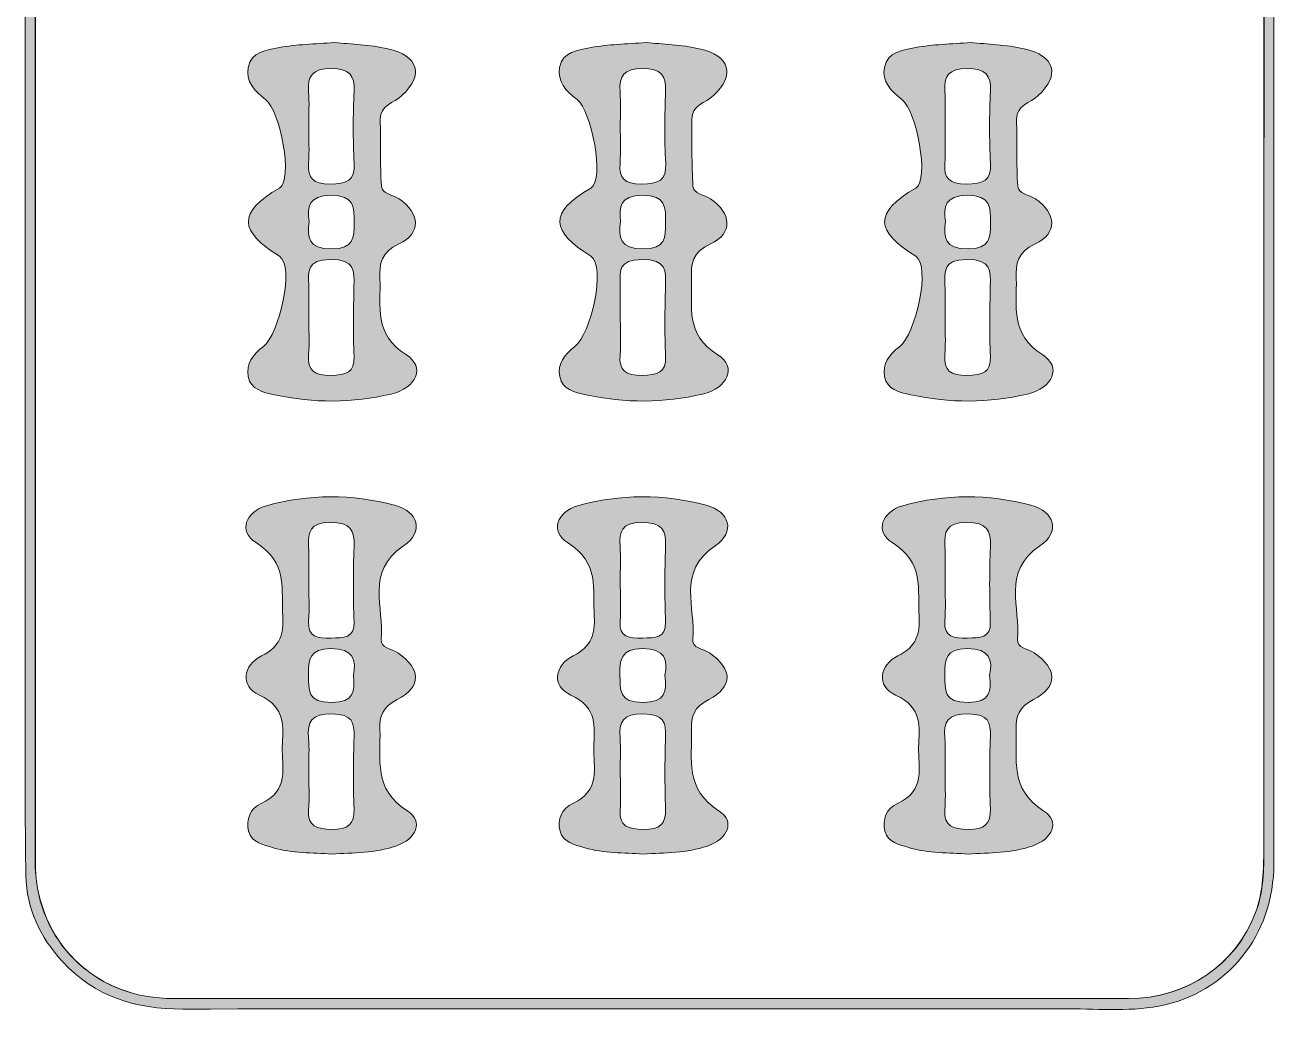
# Model space of a CAD drawing. Extents: x 614 to 925, y -1500 to -1065.
# Drawn here: x 613.9 to 924.7, y -1499.5 to -1253.7 of the extents above; entities that cross this region are included whole.
import ezdxf

# ---------------------------------------------------------------- set-up
doc = ezdxf.new("R2010")
doc.units = 0
doc.header["$MEASUREMENT"] = 0
doc.layers.add('Layer 1', color=7, linetype='Continuous', lineweight=0)

msp = doc.modelspace()

# ---------------------------------------------------------------- hatches: boundary and pattern name
at = {"layer": 'Layer 1', "true_color": 0x000000, "transparency": 33554687}
h = msp.add_hatch(color=18, dxfattribs=at)
h.dxf.hatch_style = 2
edge = h.paths.add_edge_path()
edge.add_spline(control_points=[(922.26, -1281.87), (922.26, -1281.87), (922.21, -1281.87), (922.21, -1281.87), (922.21, -1341.26), (922.21, -1400.66), (922.22, -1460.06), (922.22, -1465.08), (921.93, -1470.02), (920.16, -1474.79), (915.36, -1487.75), (902.93, -1496.19), (888.5, -1496.19), (811.23, -1496.19), (733.97, -1496.17), (656.71, -1496.16), (654.15, -1496.16), (651.6, -1496.22), (649.05, -1496.13), (630.87, -1495.48), (617.19, -1481.85), (616.46, -1463.69), (616.43, -1462.76), (616.44, -1461.84), (616.44, -1460.91), (616.44, -1341.53), (616.46, -1222.15), (616.41, -1102.77), (616.41, -1093.04), (619.02, -1084.5), (626.03, -1077.51), (632.99, -1070.58), (641.39, -1067.5), (651.17, -1067.51), (708.13, -1067.56), (765.09, -1067.53), (822.05, -1067.53), (844.33, -1067.53), (866.61, -1067.44), (888.88, -1067.57), (905.42, -1067.66), (918.52, -1078.48), (921.63, -1094.31), (922.46, -1098.55), (922.25, -1102.86), (922.26, -1107.15), (922.26, -1165.39), (922.26, -1223.63), (922.26, -1281.87)], knot_values=[0, 0, 0, 0, 1, 1, 1, 2, 2, 2, 3, 3, 3, 4, 4, 4, 5, 5, 5, 6, 6, 6, 7, 7, 7, 8, 8, 8, 9, 9, 9, 10, 10, 10, 11, 11, 11, 12, 12, 12, 13, 13, 13, 14, 14, 14, 15, 15, 15, 16, 16, 16, 16], degree=3, periodic=0)
edge = h.paths.add_edge_path()
edge.add_spline(control_points=[(924.69, -1333.71), (924.69, -1255.87), (924.71, -1178.02), (924.7, -1100.17), (924.7, -1089.86), (920.75, -1081.25), (913.21, -1074.25), (906.02, -1067.58), (897.38, -1064.91), (887.73, -1064.93), (867.66, -1064.97), (847.59, -1064.97), (827.52, -1064.97), (768.47, -1064.96), (709.41, -1064.95), (650.36, -1064.94), (639.02, -1064.94), (629.64, -1069.28), (622.21, -1077.83), (615.94, -1085.05), (613.86, -1093.56), (613.87, -1102.96), (613.96, -1162.48), (613.91, -1221.99), (613.91, -1281.51), (613.91, -1331.16), (613.9, -1380.82), (613.92, -1430.48), (613.92, -1442.19), (613.86, -1453.9), (614.1, -1465.61), (614.26, -1473.83), (617.62, -1480.86), (623.13, -1486.91), (631.21, -1495.77), (641.41, -1498.82), (653.15, -1498.8), (726.12, -1498.68), (799.1, -1498.77), (872.07, -1498.7), (880.06, -1498.69), (888.12, -1499.53), (896.05, -1498.07), (913.09, -1494.89), (924.69, -1480.44), (924.71, -1462.49), (924.74, -1419.57), (924.69, -1376.64), (924.69, -1333.71)], knot_values=[0, 0, 0, 0, 1, 1, 1, 2, 2, 2, 3, 3, 3, 4, 4, 4, 5, 5, 5, 6, 6, 6, 7, 7, 7, 8, 8, 8, 9, 9, 9, 10, 10, 10, 11, 11, 11, 12, 12, 12, 13, 13, 13, 14, 14, 14, 15, 15, 15, 16, 16, 16, 16], degree=3, periodic=0)
at = {"layer": 'Layer 1', "true_color": 0x831618, "transparency": 33554687}
h = msp.add_hatch(color=246, dxfattribs=at)
h.dxf.hatch_style = 2
edge = h.paths.add_edge_path()
edge.add_spline(control_points=[(684.56, -1302.69), (684.05, -1306.56), (684.32, -1309.6), (690.24, -1309.53), (695.69, -1309.47), (695.81, -1306.73), (695.79, -1303.05), (695.76, -1299.24), (695.94, -1296.08), (689.95, -1296.17), (684.51, -1296.26), (684.07, -1298.93), (684.56, -1302.69)], knot_values=[0, 0, 0, 0, 1, 1, 1, 2, 2, 2, 3, 3, 3, 4, 4, 4, 4], degree=3, periodic=0)
edge = h.paths.add_edge_path()
edge.add_spline(control_points=[(684.49, -1325.93), (684.49, -1329.28), (684.69, -1332.64), (684.44, -1335.97), (684.14, -1339.78), (685.85, -1341.08), (689.96, -1341.02), (693.77, -1340.97), (695.96, -1340.28), (695.77, -1336.22), (695.51, -1330.43), (695.61, -1324.62), (695.75, -1318.82), (695.85, -1314.97), (696.01, -1312.07), (689.86, -1312.14), (683.97, -1312.21), (684.38, -1315.1), (684.47, -1318.56), (684.53, -1321.02), (684.48, -1323.47), (684.49, -1325.93)], knot_values=[0, 0, 0, 0, 1, 1, 1, 2, 2, 2, 3, 3, 3, 4, 4, 4, 5, 5, 5, 6, 6, 6, 7, 7, 7, 7], degree=3, periodic=0)
edge = h.paths.add_edge_path()
edge.add_spline(control_points=[(684.48, -1278.96), (684.48, -1282.06), (684.67, -1285.18), (684.44, -1288.27), (684.16, -1291.93), (685.53, -1293.36), (689.78, -1293.35), (694.03, -1293.34), (696.03, -1292.46), (695.79, -1288.18), (695.46, -1282.2), (695.52, -1276.2), (695.78, -1270.22), (695.96, -1266.3), (694.6, -1264.61), (690.05, -1264.6), (685.39, -1264.6), (684.13, -1266.49), (684.44, -1270.31), (684.67, -1273.18), (684.48, -1276.08), (684.48, -1278.96)], knot_values=[0, 0, 0, 0, 1, 1, 1, 2, 2, 2, 3, 3, 3, 4, 4, 4, 5, 5, 5, 6, 6, 6, 7, 7, 7, 7], degree=3, periodic=0)
edge = h.paths.add_edge_path()
edge.add_spline(control_points=[(690.93, -1258.1), (694.98, -1258.55), (699.68, -1258.66), (704.15, -1259.67), (711.88, -1261.41), (713.18, -1266.27), (707.68, -1271.32), (705.71, -1273.13), (702.25, -1273.82), (702.29, -1277.18), (702.36, -1282.74), (702.23, -1288.32), (702.58, -1293.87), (702.7, -1295.84), (705.44, -1296.03), (706.96, -1297.06), (712.22, -1300.63), (712.6, -1305.62), (706.94, -1308.25), (702.37, -1310.38), (702.09, -1313.2), (702.22, -1316.9), (702.46, -1323.77), (700.54, -1330.73), (708.79, -1335.9), (713.59, -1338.9), (711.28, -1344.15), (705, -1345.65), (695.39, -1347.94), (685.64, -1347.95), (675.97, -1345.82), (673.15, -1345.2), (670.02, -1344.56), (669.42, -1341.3), (668.82, -1338.11), (670.61, -1335.81), (673.19, -1333.81), (677.2, -1330.71), (681.03, -1313.74), (677.19, -1311.33), (667.18, -1305.07), (666.57, -1300.53), (677.17, -1294.36), (680.73, -1292.29), (677.34, -1275.04), (673.72, -1272.29), (670.96, -1270.19), (668.78, -1267.87), (669.4, -1264.35), (670.1, -1260.36), (674.03, -1259.95), (677.2, -1259.37), (681.48, -1258.57), (685.93, -1258.52), (690.93, -1258.1)], knot_values=[0, 0, 0, 0, 1, 1, 1, 2, 2, 2, 3, 3, 3, 4, 4, 4, 5, 5, 5, 6, 6, 6, 7, 7, 7, 8, 8, 8, 9, 9, 9, 10, 10, 10, 11, 11, 11, 12, 12, 12, 13, 13, 13, 14, 14, 14, 15, 15, 15, 16, 16, 16, 17, 17, 17, 18, 18, 18, 18], degree=3, periodic=0)
h = msp.add_hatch(color=246, dxfattribs=at)
h.dxf.hatch_style = 2
edge = h.paths.add_edge_path()
edge.add_spline(control_points=[(762.1, -1302.69), (761.59, -1306.56), (761.85, -1309.6), (767.77, -1309.53), (773.22, -1309.47), (773.34, -1306.73), (773.32, -1303.05), (773.3, -1299.24), (773.48, -1296.08), (767.49, -1296.17), (762.04, -1296.26), (761.61, -1298.93), (762.1, -1302.69)], knot_values=[0, 0, 0, 0, 1, 1, 1, 2, 2, 2, 3, 3, 3, 4, 4, 4, 4], degree=3, periodic=0)
edge = h.paths.add_edge_path()
edge.add_spline(control_points=[(762.02, -1325.93), (762.02, -1329.28), (762.22, -1332.64), (761.97, -1335.97), (761.68, -1339.78), (763.39, -1341.08), (767.49, -1341.02), (771.3, -1340.97), (773.49, -1340.28), (773.3, -1336.22), (773.04, -1330.43), (773.14, -1324.62), (773.28, -1318.82), (773.38, -1314.97), (773.55, -1312.07), (767.4, -1312.14), (761.5, -1312.21), (761.91, -1315.1), (762, -1318.56), (762.07, -1321.02), (762.01, -1323.47), (762.02, -1325.93)], knot_values=[0, 0, 0, 0, 1, 1, 1, 2, 2, 2, 3, 3, 3, 4, 4, 4, 5, 5, 5, 6, 6, 6, 7, 7, 7, 7], degree=3, periodic=0)
edge = h.paths.add_edge_path()
edge.add_spline(control_points=[(762.02, -1278.96), (762.02, -1282.06), (762.2, -1285.18), (761.97, -1288.27), (761.69, -1291.93), (763.06, -1293.36), (767.32, -1293.35), (771.56, -1293.34), (773.57, -1292.46), (773.33, -1288.18), (773, -1282.2), (773.05, -1276.2), (773.32, -1270.22), (773.49, -1266.3), (772.14, -1264.61), (767.58, -1264.6), (762.93, -1264.6), (761.66, -1266.49), (761.97, -1270.31), (762.2, -1273.18), (762.02, -1276.08), (762.02, -1278.96)], knot_values=[0, 0, 0, 0, 1, 1, 1, 2, 2, 2, 3, 3, 3, 4, 4, 4, 5, 5, 5, 6, 6, 6, 7, 7, 7, 7], degree=3, periodic=0)
edge = h.paths.add_edge_path()
edge.add_spline(control_points=[(768.46, -1258.1), (772.51, -1258.55), (777.22, -1258.66), (781.68, -1259.67), (789.42, -1261.41), (790.72, -1266.27), (785.22, -1271.32), (783.25, -1273.13), (779.78, -1273.82), (779.83, -1277.18), (779.89, -1282.74), (779.77, -1288.32), (780.11, -1293.87), (780.23, -1295.84), (782.98, -1296.03), (784.49, -1297.06), (789.76, -1300.63), (790.14, -1305.62), (784.47, -1308.25), (779.9, -1310.38), (779.62, -1313.2), (779.75, -1316.9), (779.99, -1323.77), (778.07, -1330.73), (786.33, -1335.9), (791.13, -1338.9), (788.81, -1344.15), (782.53, -1345.65), (772.92, -1347.94), (763.18, -1347.95), (753.5, -1345.82), (750.68, -1345.2), (747.55, -1344.56), (746.95, -1341.3), (746.36, -1338.11), (748.14, -1335.81), (750.72, -1333.81), (754.73, -1330.71), (758.57, -1313.74), (754.72, -1311.33), (744.72, -1305.07), (744.1, -1300.53), (754.71, -1294.36), (758.26, -1292.29), (754.87, -1275.04), (751.26, -1272.29), (748.5, -1270.19), (746.31, -1267.87), (746.93, -1264.35), (747.64, -1260.36), (751.56, -1259.95), (754.74, -1259.37), (759.02, -1258.57), (763.46, -1258.52), (768.46, -1258.1)], knot_values=[0, 0, 0, 0, 1, 1, 1, 2, 2, 2, 3, 3, 3, 4, 4, 4, 5, 5, 5, 6, 6, 6, 7, 7, 7, 8, 8, 8, 9, 9, 9, 10, 10, 10, 11, 11, 11, 12, 12, 12, 13, 13, 13, 14, 14, 14, 15, 15, 15, 16, 16, 16, 17, 17, 17, 18, 18, 18, 18], degree=3, periodic=0)
h = msp.add_hatch(color=246, dxfattribs=at)
h.dxf.hatch_style = 2
edge = h.paths.add_edge_path()
edge.add_spline(control_points=[(842.94, -1302.69), (842.43, -1306.56), (842.69, -1309.6), (848.61, -1309.53), (854.06, -1309.47), (854.18, -1306.73), (854.16, -1303.05), (854.14, -1299.24), (854.32, -1296.08), (848.33, -1296.17), (842.89, -1296.26), (842.45, -1298.93), (842.94, -1302.69)], knot_values=[0, 0, 0, 0, 1, 1, 1, 2, 2, 2, 3, 3, 3, 4, 4, 4, 4], degree=3, periodic=0)
edge = h.paths.add_edge_path()
edge.add_spline(control_points=[(842.86, -1325.93), (842.86, -1329.28), (843.06, -1332.64), (842.81, -1335.97), (842.52, -1339.78), (844.23, -1341.08), (848.34, -1341.02), (852.14, -1340.97), (854.33, -1340.28), (854.15, -1336.22), (853.88, -1330.43), (853.98, -1324.62), (854.13, -1318.82), (854.22, -1314.97), (854.39, -1312.07), (848.24, -1312.14), (842.34, -1312.21), (842.76, -1315.1), (842.84, -1318.56), (842.91, -1321.02), (842.86, -1323.47), (842.86, -1325.93)], knot_values=[0, 0, 0, 0, 1, 1, 1, 2, 2, 2, 3, 3, 3, 4, 4, 4, 5, 5, 5, 6, 6, 6, 7, 7, 7, 7], degree=3, periodic=0)
edge = h.paths.add_edge_path()
edge.add_spline(control_points=[(842.86, -1278.96), (842.86, -1282.06), (843.05, -1285.18), (842.81, -1288.27), (842.53, -1291.93), (843.9, -1293.36), (848.16, -1293.35), (852.4, -1293.34), (854.41, -1292.46), (854.17, -1288.18), (853.84, -1282.2), (853.9, -1276.2), (854.16, -1270.22), (854.33, -1266.3), (852.98, -1264.61), (848.42, -1264.6), (843.77, -1264.6), (842.5, -1266.49), (842.81, -1270.31), (843.05, -1273.18), (842.86, -1276.08), (842.86, -1278.96)], knot_values=[0, 0, 0, 0, 1, 1, 1, 2, 2, 2, 3, 3, 3, 4, 4, 4, 5, 5, 5, 6, 6, 6, 7, 7, 7, 7], degree=3, periodic=0)
edge = h.paths.add_edge_path()
edge.add_spline(control_points=[(849.3, -1258.1), (853.35, -1258.55), (858.06, -1258.66), (862.52, -1259.67), (870.26, -1261.41), (871.56, -1266.27), (866.06, -1271.32), (864.09, -1273.13), (860.63, -1273.82), (860.67, -1277.18), (860.74, -1282.74), (860.61, -1288.32), (860.95, -1293.87), (861.07, -1295.84), (863.82, -1296.03), (865.34, -1297.06), (870.6, -1300.63), (870.98, -1305.62), (865.31, -1308.25), (860.74, -1310.38), (860.46, -1313.2), (860.59, -1316.9), (860.83, -1323.77), (858.92, -1330.73), (867.17, -1335.9), (871.97, -1338.9), (869.65, -1344.15), (863.37, -1345.65), (853.76, -1347.94), (844.02, -1347.95), (834.34, -1345.82), (831.52, -1345.2), (828.4, -1344.56), (827.79, -1341.3), (827.2, -1338.11), (828.98, -1335.81), (831.57, -1333.81), (835.57, -1330.71), (839.41, -1313.74), (835.56, -1311.33), (825.56, -1305.07), (824.94, -1300.53), (835.55, -1294.36), (839.11, -1292.29), (835.71, -1275.04), (832.1, -1272.29), (829.34, -1270.19), (827.15, -1267.87), (827.77, -1264.35), (828.48, -1260.36), (832.41, -1259.95), (835.58, -1259.37), (839.86, -1258.57), (844.31, -1258.52), (849.3, -1258.1)], knot_values=[0, 0, 0, 0, 1, 1, 1, 2, 2, 2, 3, 3, 3, 4, 4, 4, 5, 5, 5, 6, 6, 6, 7, 7, 7, 8, 8, 8, 9, 9, 9, 10, 10, 10, 11, 11, 11, 12, 12, 12, 13, 13, 13, 14, 14, 14, 15, 15, 15, 16, 16, 16, 17, 17, 17, 18, 18, 18, 18], degree=3, periodic=0)
at = {"layer": 'Layer 1', "true_color": 0x0f592d, "transparency": 33554687}
h = msp.add_hatch(color=118, dxfattribs=at)
h.dxf.hatch_style = 2
edge = h.paths.add_edge_path()
edge.add_spline(control_points=[(695.59, -1415.66), (696.36, -1411.99), (695.7, -1409.01), (689.99, -1409.02), (684.71, -1409.03), (684.32, -1411.83), (684.41, -1415.58), (684.51, -1419.31), (684.06, -1422.54), (690.21, -1422.44), (695.71, -1422.35), (696.12, -1419.77), (695.59, -1415.66)], knot_values=[0, 0, 0, 0, 1, 1, 1, 2, 2, 2, 3, 3, 3, 4, 4, 4, 4], degree=3, periodic=0)
edge = h.paths.add_edge_path()
edge.add_spline(control_points=[(684.49, -1392.25), (684.49, -1395.6), (684.69, -1398.95), (684.45, -1402.29), (684.15, -1406.31), (686.77, -1406.44), (690.03, -1406.4), (693.15, -1406.35), (695.9, -1406.53), (695.76, -1402.41), (695.54, -1396.17), (695.52, -1389.91), (695.78, -1383.67), (695.95, -1379.61), (694.98, -1377.56), (689.8, -1377.62), (684.73, -1377.67), (684.26, -1380.01), (684.45, -1383.55), (684.61, -1386.44), (684.48, -1389.35), (684.49, -1392.25)], knot_values=[0, 0, 0, 0, 1, 1, 1, 2, 2, 2, 3, 3, 3, 4, 4, 4, 5, 5, 5, 6, 6, 6, 7, 7, 7, 7], degree=3, periodic=0)
edge = h.paths.add_edge_path()
edge.add_spline(control_points=[(684.49, -1439.25), (684.49, -1442.58), (684.69, -1445.92), (684.44, -1449.23), (684.13, -1453.28), (686.51, -1454.02), (690.24, -1454.06), (694.27, -1454.11), (695.93, -1452.75), (695.77, -1448.97), (695.53, -1442.99), (695.57, -1436.99), (695.77, -1431.01), (695.88, -1427.37), (695.25, -1425.37), (690.32, -1425.3), (685.08, -1425.23), (684.09, -1427.28), (684.44, -1431.27), (684.67, -1433.92), (684.48, -1436.59), (684.49, -1439.25)], knot_values=[0, 0, 0, 0, 1, 1, 1, 2, 2, 2, 3, 3, 3, 4, 4, 4, 5, 5, 5, 6, 6, 6, 7, 7, 7, 7], degree=3, periodic=0)
edge = h.paths.add_edge_path()
edge.add_spline(control_points=[(690.22, -1460.2), (685.34, -1459.85), (680.41, -1460.05), (675.66, -1458.63), (673.08, -1457.86), (670.26, -1457.33), (669.51, -1454.52), (668.74, -1451.6), (669.96, -1448.81), (672.68, -1447.57), (679.73, -1444.35), (677.78, -1438.65), (677.9, -1433.53), (678.01, -1428.58), (679.04, -1423.76), (672.19, -1420.61), (667.27, -1418.35), (668.13, -1413.2), (672.75, -1410.85), (677.52, -1408.41), (678.23, -1405.32), (678, -1401.04), (677.65, -1394.34), (679.34, -1387.58), (671.36, -1382.64), (666.96, -1379.92), (668.69, -1374.93), (673.97, -1373.45), (684.51, -1370.49), (695.28, -1370.54), (705.84, -1373.32), (711.8, -1374.88), (713.22, -1380), (708.1, -1383.46), (698.38, -1390.02), (703.38, -1398.85), (702.52, -1406.76), (702.29, -1408.88), (705.17, -1409.09), (706.66, -1410.12), (712.45, -1414.1), (712.69, -1418.45), (706.51, -1421.72), (702.84, -1423.65), (702.06, -1425.86), (702.2, -1429.23), (702.48, -1436.55), (700.42, -1444.02), (709.11, -1449.51), (713.11, -1452.04), (711.32, -1456.45), (706.18, -1458.21), (701.03, -1459.97), (695.59, -1459.9), (690.22, -1460.2)], knot_values=[0, 0, 0, 0, 1, 1, 1, 2, 2, 2, 3, 3, 3, 4, 4, 4, 5, 5, 5, 6, 6, 6, 7, 7, 7, 8, 8, 8, 9, 9, 9, 10, 10, 10, 11, 11, 11, 12, 12, 12, 13, 13, 13, 14, 14, 14, 15, 15, 15, 16, 16, 16, 17, 17, 17, 18, 18, 18, 18], degree=3, periodic=0)
h = msp.add_hatch(color=118, dxfattribs=at)
h.dxf.hatch_style = 2
edge = h.paths.add_edge_path()
edge.add_spline(control_points=[(773.12, -1415.66), (773.9, -1411.99), (773.23, -1409.01), (767.53, -1409.02), (762.25, -1409.03), (761.85, -1411.83), (761.95, -1415.58), (762.04, -1419.31), (761.59, -1422.54), (767.74, -1422.44), (773.24, -1422.35), (773.65, -1419.77), (773.12, -1415.66)], knot_values=[0, 0, 0, 0, 1, 1, 1, 2, 2, 2, 3, 3, 3, 4, 4, 4, 4], degree=3, periodic=0)
edge = h.paths.add_edge_path()
edge.add_spline(control_points=[(762.03, -1392.25), (762.03, -1395.6), (762.22, -1398.95), (761.98, -1402.29), (761.69, -1406.31), (764.3, -1406.44), (767.56, -1406.4), (770.68, -1406.35), (773.43, -1406.53), (773.29, -1402.41), (773.07, -1396.17), (773.06, -1389.91), (773.32, -1383.67), (773.49, -1379.61), (772.51, -1377.56), (767.33, -1377.62), (762.26, -1377.67), (761.79, -1380.01), (761.98, -1383.55), (762.14, -1386.44), (762.02, -1389.35), (762.03, -1392.25)], knot_values=[0, 0, 0, 0, 1, 1, 1, 2, 2, 2, 3, 3, 3, 4, 4, 4, 5, 5, 5, 6, 6, 6, 7, 7, 7, 7], degree=3, periodic=0)
edge = h.paths.add_edge_path()
edge.add_spline(control_points=[(762.02, -1439.25), (762.02, -1442.58), (762.22, -1445.92), (761.97, -1449.23), (761.66, -1453.28), (764.04, -1454.02), (767.78, -1454.06), (771.8, -1454.11), (773.46, -1452.75), (773.31, -1448.97), (773.07, -1442.99), (773.1, -1436.99), (773.3, -1431.01), (773.42, -1427.37), (772.79, -1425.37), (767.85, -1425.3), (762.61, -1425.23), (761.63, -1427.28), (761.97, -1431.27), (762.2, -1433.92), (762.01, -1436.59), (762.02, -1439.25)], knot_values=[0, 0, 0, 0, 1, 1, 1, 2, 2, 2, 3, 3, 3, 4, 4, 4, 5, 5, 5, 6, 6, 6, 7, 7, 7, 7], degree=3, periodic=0)
edge = h.paths.add_edge_path()
edge.add_spline(control_points=[(767.75, -1460.2), (762.88, -1459.85), (757.95, -1460.05), (753.2, -1458.63), (750.61, -1457.86), (747.79, -1457.33), (747.04, -1454.52), (746.27, -1451.6), (747.5, -1448.81), (750.21, -1447.57), (757.26, -1444.35), (755.32, -1438.65), (755.43, -1433.53), (755.55, -1428.58), (756.58, -1423.76), (749.72, -1420.61), (744.8, -1418.35), (745.66, -1413.2), (750.28, -1410.85), (755.05, -1408.41), (755.76, -1405.32), (755.54, -1401.04), (755.18, -1394.34), (756.87, -1387.58), (748.9, -1382.64), (744.5, -1379.92), (746.22, -1374.93), (751.5, -1373.45), (762.04, -1370.49), (772.81, -1370.54), (783.37, -1373.32), (789.33, -1374.88), (790.76, -1380), (785.64, -1383.46), (775.92, -1390.02), (780.92, -1398.85), (780.06, -1406.76), (779.82, -1408.88), (782.7, -1409.09), (784.2, -1410.12), (789.98, -1414.1), (790.23, -1418.45), (784.04, -1421.72), (780.37, -1423.65), (779.6, -1425.86), (779.73, -1429.23), (780.01, -1436.55), (777.96, -1444.02), (786.64, -1449.51), (790.64, -1452.04), (788.85, -1456.45), (783.71, -1458.21), (778.57, -1459.97), (773.13, -1459.9), (767.75, -1460.2)], knot_values=[0, 0, 0, 0, 1, 1, 1, 2, 2, 2, 3, 3, 3, 4, 4, 4, 5, 5, 5, 6, 6, 6, 7, 7, 7, 8, 8, 8, 9, 9, 9, 10, 10, 10, 11, 11, 11, 12, 12, 12, 13, 13, 13, 14, 14, 14, 15, 15, 15, 16, 16, 16, 17, 17, 17, 18, 18, 18, 18], degree=3, periodic=0)
h = msp.add_hatch(color=118, dxfattribs=at)
h.dxf.hatch_style = 2
edge = h.paths.add_edge_path()
edge.add_spline(control_points=[(853.96, -1415.66), (854.74, -1411.99), (854.07, -1409.01), (848.37, -1409.02), (843.09, -1409.03), (842.69, -1411.83), (842.79, -1415.58), (842.88, -1419.31), (842.44, -1422.54), (848.58, -1422.44), (854.09, -1422.35), (854.49, -1419.77), (853.96, -1415.66)], knot_values=[0, 0, 0, 0, 1, 1, 1, 2, 2, 2, 3, 3, 3, 4, 4, 4, 4], degree=3, periodic=0)
edge = h.paths.add_edge_path()
edge.add_spline(control_points=[(842.87, -1392.25), (842.87, -1395.6), (843.06, -1398.95), (842.82, -1402.29), (842.53, -1406.31), (845.15, -1406.44), (848.4, -1406.4), (851.52, -1406.35), (854.27, -1406.53), (854.13, -1402.41), (853.91, -1396.17), (853.9, -1389.91), (854.16, -1383.67), (854.33, -1379.61), (853.35, -1377.56), (848.17, -1377.62), (843.11, -1377.67), (842.63, -1380.01), (842.83, -1383.55), (842.98, -1386.44), (842.86, -1389.35), (842.87, -1392.25)], knot_values=[0, 0, 0, 0, 1, 1, 1, 2, 2, 2, 3, 3, 3, 4, 4, 4, 5, 5, 5, 6, 6, 6, 7, 7, 7, 7], degree=3, periodic=0)
edge = h.paths.add_edge_path()
edge.add_spline(control_points=[(842.86, -1439.25), (842.86, -1442.58), (843.06, -1445.92), (842.81, -1449.23), (842.5, -1453.28), (844.89, -1454.02), (848.62, -1454.06), (852.64, -1454.11), (854.3, -1452.75), (854.15, -1448.97), (853.91, -1442.99), (853.94, -1436.99), (854.14, -1431.01), (854.26, -1427.37), (853.63, -1425.37), (848.7, -1425.3), (843.45, -1425.23), (842.47, -1427.28), (842.81, -1431.27), (843.04, -1433.92), (842.86, -1436.59), (842.86, -1439.25)], knot_values=[0, 0, 0, 0, 1, 1, 1, 2, 2, 2, 3, 3, 3, 4, 4, 4, 5, 5, 5, 6, 6, 6, 7, 7, 7, 7], degree=3, periodic=0)
edge = h.paths.add_edge_path()
edge.add_spline(control_points=[(848.59, -1460.2), (843.72, -1459.85), (838.79, -1460.05), (834.04, -1458.63), (831.45, -1457.86), (828.63, -1457.33), (827.89, -1454.52), (827.11, -1451.6), (828.34, -1448.81), (831.05, -1447.57), (838.1, -1444.35), (836.16, -1438.65), (836.28, -1433.53), (836.39, -1428.58), (837.42, -1423.76), (830.56, -1420.61), (825.64, -1418.35), (826.51, -1413.2), (831.12, -1410.85), (835.89, -1408.41), (836.6, -1405.32), (836.38, -1401.04), (836.03, -1394.34), (837.71, -1387.58), (829.74, -1382.64), (825.34, -1379.92), (827.06, -1374.93), (832.34, -1373.45), (842.88, -1370.49), (853.65, -1370.54), (864.22, -1373.32), (870.17, -1374.88), (871.6, -1380), (866.48, -1383.46), (856.76, -1390.02), (861.76, -1398.85), (860.9, -1406.76), (860.67, -1408.88), (863.54, -1409.09), (865.04, -1410.12), (870.82, -1414.1), (871.07, -1418.45), (864.88, -1421.72), (861.22, -1423.65), (860.44, -1425.86), (860.57, -1429.23), (860.86, -1436.55), (858.8, -1444.02), (867.49, -1449.51), (871.48, -1452.04), (869.7, -1456.45), (864.55, -1458.21), (859.41, -1459.97), (853.97, -1459.9), (848.59, -1460.2)], knot_values=[0, 0, 0, 0, 1, 1, 1, 2, 2, 2, 3, 3, 3, 4, 4, 4, 5, 5, 5, 6, 6, 6, 7, 7, 7, 8, 8, 8, 9, 9, 9, 10, 10, 10, 11, 11, 11, 12, 12, 12, 13, 13, 13, 14, 14, 14, 15, 15, 15, 16, 16, 16, 17, 17, 17, 18, 18, 18, 18], degree=3, periodic=0)

# ---------------------------------------------------------------- linework, layer by layer
at = {"layer": 'Layer 1'}
for points, knots in [([(924.69, -1333.71), (924.69, -1255.87), (924.71, -1178.02), (924.7, -1100.17), (924.7, -1089.86), (920.75, -1081.25), (913.21, -1074.25), (906.02, -1067.58), (897.38, -1064.91), (887.73, -1064.93), (867.66, -1064.97), (847.59, -1064.97), (827.52, -1064.97), (768.47, -1064.96), (709.41, -1064.95), (650.36, -1064.94), (639.02, -1064.94), (629.64, -1069.28), (622.21, -1077.83), (615.94, -1085.05), (613.86, -1093.56), (613.87, -1102.96), (613.96, -1162.48), (613.91, -1221.99), (613.91, -1281.51), (613.91, -1331.16), (613.9, -1380.82), (613.92, -1430.48), (613.92, -1442.19), (613.86, -1453.9), (614.1, -1465.61), (614.26, -1473.83), (617.62, -1480.86), (623.13, -1486.91), (631.21, -1495.77), (641.41, -1498.82), (653.15, -1498.8), (726.12, -1498.68), (799.1, -1498.77), (872.07, -1498.7), (880.06, -1498.69), (888.12, -1499.53), (896.05, -1498.07), (913.09, -1494.89), (924.69, -1480.44), (924.71, -1462.49), (924.74, -1419.57), (924.69, -1376.64), (924.69, -1333.71)], [0, 0, 0, 0, 1, 1, 1, 2, 2, 2, 3, 3, 3, 4, 4, 4, 5, 5, 5, 6, 6, 6, 7, 7, 7, 8, 8, 8, 9, 9, 9, 10, 10, 10, 11, 11, 11, 12, 12, 12, 13, 13, 13, 14, 14, 14, 15, 15, 15, 16, 16, 16, 16]), ([(922.22, -1281.87), (922.22, -1281.87), (922.17, -1281.87), (922.17, -1281.87), (922.17, -1341.26), (922.16, -1400.66), (922.18, -1460.06), (922.18, -1465.08), (921.88, -1470.02), (920.12, -1474.79), (915.31, -1487.75), (902.89, -1496.19), (888.45, -1496.19), (811.19, -1496.19), (733.92, -1496.17), (656.66, -1496.16), (654.11, -1496.16), (651.55, -1496.22), (649, -1496.13), (630.82, -1495.48), (617.14, -1481.85), (616.42, -1463.69), (616.38, -1462.76), (616.4, -1461.84), (616.4, -1460.91), (616.4, -1341.53), (616.42, -1222.15), (616.36, -1102.77), (616.36, -1093.04), (618.98, -1084.5), (625.98, -1077.51), (632.94, -1070.58), (641.35, -1067.5), (651.12, -1067.51), (708.08, -1067.56), (765.05, -1067.53), (822.01, -1067.53), (844.28, -1067.53), (866.56, -1067.44), (888.83, -1067.57), (905.38, -1067.66), (918.47, -1078.48), (921.58, -1094.31), (922.42, -1098.55), (922.2, -1102.86), (922.21, -1107.15), (922.22, -1165.39), (922.22, -1223.63), (922.22, -1281.87)], [0, 0, 0, 0, 1, 1, 1, 2, 2, 2, 3, 3, 3, 4, 4, 4, 5, 5, 5, 6, 6, 6, 7, 7, 7, 8, 8, 8, 9, 9, 9, 10, 10, 10, 11, 11, 11, 12, 12, 12, 13, 13, 13, 14, 14, 14, 15, 15, 15, 16, 16, 16, 16]), ([(922.26, -1281.87), (922.26, -1281.87), (922.21, -1281.87), (922.21, -1281.87), (922.21, -1341.26), (922.21, -1400.66), (922.22, -1460.06), (922.22, -1465.08), (921.93, -1470.02), (920.16, -1474.79), (915.36, -1487.75), (902.93, -1496.19), (888.5, -1496.19), (811.23, -1496.19), (733.97, -1496.17), (656.71, -1496.16), (654.15, -1496.16), (651.6, -1496.22), (649.05, -1496.13), (630.87, -1495.48), (617.19, -1481.85), (616.46, -1463.69), (616.43, -1462.76), (616.44, -1461.84), (616.44, -1460.91), (616.44, -1341.53), (616.46, -1222.15), (616.41, -1102.77), (616.41, -1093.04), (619.02, -1084.5), (626.03, -1077.51), (632.99, -1070.58), (641.39, -1067.5), (651.17, -1067.51), (708.13, -1067.56), (765.09, -1067.53), (822.05, -1067.53), (844.33, -1067.53), (866.61, -1067.44), (888.88, -1067.57), (905.42, -1067.66), (918.52, -1078.48), (921.63, -1094.31), (922.46, -1098.55), (922.25, -1102.86), (922.26, -1107.15), (922.26, -1165.39), (922.26, -1223.63), (922.26, -1281.87)], [0, 0, 0, 0, 1, 1, 1, 2, 2, 2, 3, 3, 3, 4, 4, 4, 5, 5, 5, 6, 6, 6, 7, 7, 7, 8, 8, 8, 9, 9, 9, 10, 10, 10, 11, 11, 11, 12, 12, 12, 13, 13, 13, 14, 14, 14, 15, 15, 15, 16, 16, 16, 16]), ([(690.93, -1258.1), (694.98, -1258.55), (699.68, -1258.66), (704.15, -1259.67), (711.88, -1261.41), (713.18, -1266.27), (707.68, -1271.32), (705.71, -1273.13), (702.25, -1273.82), (702.29, -1277.18), (702.36, -1282.74), (702.23, -1288.32), (702.58, -1293.87), (702.7, -1295.84), (705.44, -1296.03), (706.96, -1297.06), (712.22, -1300.63), (712.6, -1305.62), (706.94, -1308.25), (702.37, -1310.38), (702.09, -1313.2), (702.22, -1316.9), (702.46, -1323.77), (700.54, -1330.73), (708.79, -1335.9), (713.59, -1338.9), (711.28, -1344.15), (705, -1345.65), (695.39, -1347.94), (685.64, -1347.95), (675.97, -1345.82), (673.15, -1345.2), (670.02, -1344.56), (669.42, -1341.3), (668.82, -1338.11), (670.61, -1335.81), (673.19, -1333.81), (677.2, -1330.71), (681.03, -1313.74), (677.19, -1311.33), (667.18, -1305.07), (666.57, -1300.53), (677.17, -1294.36), (680.73, -1292.29), (677.34, -1275.04), (673.72, -1272.29), (670.96, -1270.19), (668.78, -1267.87), (669.4, -1264.35), (670.1, -1260.36), (674.03, -1259.95), (677.2, -1259.37), (681.48, -1258.57), (685.93, -1258.52), (690.93, -1258.1)], [0, 0, 0, 0, 1, 1, 1, 2, 2, 2, 3, 3, 3, 4, 4, 4, 5, 5, 5, 6, 6, 6, 7, 7, 7, 8, 8, 8, 9, 9, 9, 10, 10, 10, 11, 11, 11, 12, 12, 12, 13, 13, 13, 14, 14, 14, 15, 15, 15, 16, 16, 16, 17, 17, 17, 18, 18, 18, 18]), ([(768.46, -1258.1), (772.51, -1258.55), (777.22, -1258.66), (781.68, -1259.67), (789.42, -1261.41), (790.72, -1266.27), (785.22, -1271.32), (783.25, -1273.13), (779.78, -1273.82), (779.83, -1277.18), (779.89, -1282.74), (779.77, -1288.32), (780.11, -1293.87), (780.23, -1295.84), (782.98, -1296.03), (784.49, -1297.06), (789.76, -1300.63), (790.14, -1305.62), (784.47, -1308.25), (779.9, -1310.38), (779.62, -1313.2), (779.75, -1316.9), (779.99, -1323.77), (778.07, -1330.73), (786.33, -1335.9), (791.13, -1338.9), (788.81, -1344.15), (782.53, -1345.65), (772.92, -1347.94), (763.18, -1347.95), (753.5, -1345.82), (750.68, -1345.2), (747.55, -1344.56), (746.95, -1341.3), (746.36, -1338.11), (748.14, -1335.81), (750.72, -1333.81), (754.73, -1330.71), (758.57, -1313.74), (754.72, -1311.33), (744.72, -1305.07), (744.1, -1300.53), (754.71, -1294.36), (758.26, -1292.29), (754.87, -1275.04), (751.26, -1272.29), (748.5, -1270.19), (746.31, -1267.87), (746.93, -1264.35), (747.64, -1260.36), (751.56, -1259.95), (754.74, -1259.37), (759.02, -1258.57), (763.46, -1258.52), (768.46, -1258.1)], [0, 0, 0, 0, 1, 1, 1, 2, 2, 2, 3, 3, 3, 4, 4, 4, 5, 5, 5, 6, 6, 6, 7, 7, 7, 8, 8, 8, 9, 9, 9, 10, 10, 10, 11, 11, 11, 12, 12, 12, 13, 13, 13, 14, 14, 14, 15, 15, 15, 16, 16, 16, 17, 17, 17, 18, 18, 18, 18]), ([(849.3, -1258.1), (853.35, -1258.55), (858.06, -1258.66), (862.52, -1259.67), (870.26, -1261.41), (871.56, -1266.27), (866.06, -1271.32), (864.09, -1273.13), (860.63, -1273.82), (860.67, -1277.18), (860.74, -1282.74), (860.61, -1288.32), (860.95, -1293.87), (861.07, -1295.84), (863.82, -1296.03), (865.34, -1297.06), (870.6, -1300.63), (870.98, -1305.62), (865.31, -1308.25), (860.74, -1310.38), (860.46, -1313.2), (860.59, -1316.9), (860.83, -1323.77), (858.92, -1330.73), (867.17, -1335.9), (871.97, -1338.9), (869.65, -1344.15), (863.37, -1345.65), (853.76, -1347.94), (844.02, -1347.95), (834.34, -1345.82), (831.52, -1345.2), (828.4, -1344.56), (827.79, -1341.3), (827.2, -1338.11), (828.98, -1335.81), (831.57, -1333.81), (835.57, -1330.71), (839.41, -1313.74), (835.56, -1311.33), (825.56, -1305.07), (824.94, -1300.53), (835.55, -1294.36), (839.11, -1292.29), (835.71, -1275.04), (832.1, -1272.29), (829.34, -1270.19), (827.15, -1267.87), (827.77, -1264.35), (828.48, -1260.36), (832.41, -1259.95), (835.58, -1259.37), (839.86, -1258.57), (844.31, -1258.52), (849.3, -1258.1)], [0, 0, 0, 0, 1, 1, 1, 2, 2, 2, 3, 3, 3, 4, 4, 4, 5, 5, 5, 6, 6, 6, 7, 7, 7, 8, 8, 8, 9, 9, 9, 10, 10, 10, 11, 11, 11, 12, 12, 12, 13, 13, 13, 14, 14, 14, 15, 15, 15, 16, 16, 16, 17, 17, 17, 18, 18, 18, 18]), ([(684.48, -1278.96), (684.48, -1282.06), (684.67, -1285.18), (684.44, -1288.27), (684.16, -1291.93), (685.53, -1293.36), (689.78, -1293.35), (694.03, -1293.34), (696.03, -1292.46), (695.79, -1288.18), (695.46, -1282.2), (695.52, -1276.2), (695.78, -1270.22), (695.96, -1266.3), (694.6, -1264.61), (690.05, -1264.6), (685.39, -1264.6), (684.13, -1266.49), (684.44, -1270.31), (684.67, -1273.18), (684.48, -1276.08), (684.48, -1278.96)], [0, 0, 0, 0, 1, 1, 1, 2, 2, 2, 3, 3, 3, 4, 4, 4, 5, 5, 5, 6, 6, 6, 7, 7, 7, 7]), ([(762.02, -1278.96), (762.02, -1282.06), (762.2, -1285.18), (761.97, -1288.27), (761.69, -1291.93), (763.06, -1293.36), (767.32, -1293.35), (771.56, -1293.34), (773.57, -1292.46), (773.33, -1288.18), (773, -1282.2), (773.05, -1276.2), (773.32, -1270.22), (773.49, -1266.3), (772.14, -1264.61), (767.58, -1264.6), (762.93, -1264.6), (761.66, -1266.49), (761.97, -1270.31), (762.2, -1273.18), (762.02, -1276.08), (762.02, -1278.96)], [0, 0, 0, 0, 1, 1, 1, 2, 2, 2, 3, 3, 3, 4, 4, 4, 5, 5, 5, 6, 6, 6, 7, 7, 7, 7]), ([(842.86, -1278.96), (842.86, -1282.06), (843.05, -1285.18), (842.81, -1288.27), (842.53, -1291.93), (843.9, -1293.36), (848.16, -1293.35), (852.4, -1293.34), (854.41, -1292.46), (854.17, -1288.18), (853.84, -1282.2), (853.9, -1276.2), (854.16, -1270.22), (854.33, -1266.3), (852.98, -1264.61), (848.42, -1264.6), (843.77, -1264.6), (842.5, -1266.49), (842.81, -1270.31), (843.05, -1273.18), (842.86, -1276.08), (842.86, -1278.96)], [0, 0, 0, 0, 1, 1, 1, 2, 2, 2, 3, 3, 3, 4, 4, 4, 5, 5, 5, 6, 6, 6, 7, 7, 7, 7]), ([(684.56, -1302.69), (684.05, -1306.56), (684.32, -1309.6), (690.24, -1309.53), (695.69, -1309.47), (695.81, -1306.73), (695.79, -1303.05), (695.76, -1299.24), (695.94, -1296.08), (689.95, -1296.17), (684.51, -1296.26), (684.07, -1298.93), (684.56, -1302.69)], [0, 0, 0, 0, 1, 1, 1, 2, 2, 2, 3, 3, 3, 4, 4, 4, 4]), ([(762.1, -1302.69), (761.59, -1306.56), (761.85, -1309.6), (767.77, -1309.53), (773.22, -1309.47), (773.34, -1306.73), (773.32, -1303.05), (773.3, -1299.24), (773.48, -1296.08), (767.49, -1296.17), (762.04, -1296.26), (761.61, -1298.93), (762.1, -1302.69)], [0, 0, 0, 0, 1, 1, 1, 2, 2, 2, 3, 3, 3, 4, 4, 4, 4]), ([(842.94, -1302.69), (842.43, -1306.56), (842.69, -1309.6), (848.61, -1309.53), (854.06, -1309.47), (854.18, -1306.73), (854.16, -1303.05), (854.14, -1299.24), (854.32, -1296.08), (848.33, -1296.17), (842.89, -1296.26), (842.45, -1298.93), (842.94, -1302.69)], [0, 0, 0, 0, 1, 1, 1, 2, 2, 2, 3, 3, 3, 4, 4, 4, 4]), ([(684.49, -1325.93), (684.49, -1329.28), (684.69, -1332.64), (684.44, -1335.97), (684.14, -1339.78), (685.85, -1341.08), (689.96, -1341.02), (693.77, -1340.97), (695.96, -1340.28), (695.77, -1336.22), (695.51, -1330.43), (695.61, -1324.62), (695.75, -1318.82), (695.85, -1314.97), (696.01, -1312.07), (689.86, -1312.14), (683.97, -1312.21), (684.38, -1315.1), (684.47, -1318.56), (684.53, -1321.02), (684.48, -1323.47), (684.49, -1325.93)], [0, 0, 0, 0, 1, 1, 1, 2, 2, 2, 3, 3, 3, 4, 4, 4, 5, 5, 5, 6, 6, 6, 7, 7, 7, 7]), ([(762.02, -1325.93), (762.02, -1329.28), (762.22, -1332.64), (761.97, -1335.97), (761.68, -1339.78), (763.39, -1341.08), (767.49, -1341.02), (771.3, -1340.97), (773.49, -1340.28), (773.3, -1336.22), (773.04, -1330.43), (773.14, -1324.62), (773.28, -1318.82), (773.38, -1314.97), (773.55, -1312.07), (767.4, -1312.14), (761.5, -1312.21), (761.91, -1315.1), (762, -1318.56), (762.07, -1321.02), (762.01, -1323.47), (762.02, -1325.93)], [0, 0, 0, 0, 1, 1, 1, 2, 2, 2, 3, 3, 3, 4, 4, 4, 5, 5, 5, 6, 6, 6, 7, 7, 7, 7]), ([(842.86, -1325.93), (842.86, -1329.28), (843.06, -1332.64), (842.81, -1335.97), (842.52, -1339.78), (844.23, -1341.08), (848.34, -1341.02), (852.14, -1340.97), (854.33, -1340.28), (854.15, -1336.22), (853.88, -1330.43), (853.98, -1324.62), (854.13, -1318.82), (854.22, -1314.97), (854.39, -1312.07), (848.24, -1312.14), (842.34, -1312.21), (842.76, -1315.1), (842.84, -1318.56), (842.91, -1321.02), (842.86, -1323.47), (842.86, -1325.93)], [0, 0, 0, 0, 1, 1, 1, 2, 2, 2, 3, 3, 3, 4, 4, 4, 5, 5, 5, 6, 6, 6, 7, 7, 7, 7]), ([(690.22, -1460.2), (685.34, -1459.85), (680.41, -1460.05), (675.66, -1458.63), (673.08, -1457.86), (670.26, -1457.33), (669.51, -1454.52), (668.74, -1451.6), (669.96, -1448.81), (672.68, -1447.57), (679.73, -1444.35), (677.78, -1438.65), (677.9, -1433.53), (678.01, -1428.58), (679.04, -1423.76), (672.19, -1420.61), (667.27, -1418.35), (668.13, -1413.2), (672.75, -1410.85), (677.52, -1408.41), (678.23, -1405.32), (678, -1401.04), (677.65, -1394.34), (679.34, -1387.58), (671.36, -1382.64), (666.96, -1379.92), (668.69, -1374.93), (673.97, -1373.45), (684.51, -1370.49), (695.28, -1370.54), (705.84, -1373.32), (711.8, -1374.88), (713.22, -1380), (708.1, -1383.46), (698.38, -1390.02), (703.38, -1398.85), (702.52, -1406.76), (702.29, -1408.88), (705.17, -1409.09), (706.66, -1410.12), (712.45, -1414.1), (712.69, -1418.45), (706.51, -1421.72), (702.84, -1423.65), (702.06, -1425.86), (702.2, -1429.23), (702.48, -1436.55), (700.42, -1444.02), (709.11, -1449.51), (713.11, -1452.04), (711.32, -1456.45), (706.18, -1458.21), (701.03, -1459.97), (695.59, -1459.9), (690.22, -1460.2)], [0, 0, 0, 0, 1, 1, 1, 2, 2, 2, 3, 3, 3, 4, 4, 4, 5, 5, 5, 6, 6, 6, 7, 7, 7, 8, 8, 8, 9, 9, 9, 10, 10, 10, 11, 11, 11, 12, 12, 12, 13, 13, 13, 14, 14, 14, 15, 15, 15, 16, 16, 16, 17, 17, 17, 18, 18, 18, 18]), ([(767.75, -1460.2), (762.88, -1459.85), (757.95, -1460.05), (753.2, -1458.63), (750.61, -1457.86), (747.79, -1457.33), (747.04, -1454.52), (746.27, -1451.6), (747.5, -1448.81), (750.21, -1447.57), (757.26, -1444.35), (755.32, -1438.65), (755.43, -1433.53), (755.55, -1428.58), (756.58, -1423.76), (749.72, -1420.61), (744.8, -1418.35), (745.66, -1413.2), (750.28, -1410.85), (755.05, -1408.41), (755.76, -1405.32), (755.54, -1401.04), (755.18, -1394.34), (756.87, -1387.58), (748.9, -1382.64), (744.5, -1379.92), (746.22, -1374.93), (751.5, -1373.45), (762.04, -1370.49), (772.81, -1370.54), (783.37, -1373.32), (789.33, -1374.88), (790.76, -1380), (785.64, -1383.46), (775.92, -1390.02), (780.92, -1398.85), (780.06, -1406.76), (779.82, -1408.88), (782.7, -1409.09), (784.2, -1410.12), (789.98, -1414.1), (790.23, -1418.45), (784.04, -1421.72), (780.37, -1423.65), (779.6, -1425.86), (779.73, -1429.23), (780.01, -1436.55), (777.96, -1444.02), (786.64, -1449.51), (790.64, -1452.04), (788.85, -1456.45), (783.71, -1458.21), (778.57, -1459.97), (773.13, -1459.9), (767.75, -1460.2)], [0, 0, 0, 0, 1, 1, 1, 2, 2, 2, 3, 3, 3, 4, 4, 4, 5, 5, 5, 6, 6, 6, 7, 7, 7, 8, 8, 8, 9, 9, 9, 10, 10, 10, 11, 11, 11, 12, 12, 12, 13, 13, 13, 14, 14, 14, 15, 15, 15, 16, 16, 16, 17, 17, 17, 18, 18, 18, 18]), ([(848.59, -1460.2), (843.72, -1459.85), (838.79, -1460.05), (834.04, -1458.63), (831.45, -1457.86), (828.63, -1457.33), (827.89, -1454.52), (827.11, -1451.6), (828.34, -1448.81), (831.05, -1447.57), (838.1, -1444.35), (836.16, -1438.65), (836.28, -1433.53), (836.39, -1428.58), (837.42, -1423.76), (830.56, -1420.61), (825.64, -1418.35), (826.51, -1413.2), (831.12, -1410.85), (835.89, -1408.41), (836.6, -1405.32), (836.38, -1401.04), (836.03, -1394.34), (837.71, -1387.58), (829.74, -1382.64), (825.34, -1379.92), (827.06, -1374.93), (832.34, -1373.45), (842.88, -1370.49), (853.65, -1370.54), (864.22, -1373.32), (870.17, -1374.88), (871.6, -1380), (866.48, -1383.46), (856.76, -1390.02), (861.76, -1398.85), (860.9, -1406.76), (860.67, -1408.88), (863.54, -1409.09), (865.04, -1410.12), (870.82, -1414.1), (871.07, -1418.45), (864.88, -1421.72), (861.22, -1423.65), (860.44, -1425.86), (860.57, -1429.23), (860.86, -1436.55), (858.8, -1444.02), (867.49, -1449.51), (871.48, -1452.04), (869.7, -1456.45), (864.55, -1458.21), (859.41, -1459.97), (853.97, -1459.9), (848.59, -1460.2)], [0, 0, 0, 0, 1, 1, 1, 2, 2, 2, 3, 3, 3, 4, 4, 4, 5, 5, 5, 6, 6, 6, 7, 7, 7, 8, 8, 8, 9, 9, 9, 10, 10, 10, 11, 11, 11, 12, 12, 12, 13, 13, 13, 14, 14, 14, 15, 15, 15, 16, 16, 16, 17, 17, 17, 18, 18, 18, 18]), ([(684.49, -1392.25), (684.49, -1395.6), (684.69, -1398.95), (684.45, -1402.29), (684.15, -1406.31), (686.77, -1406.44), (690.03, -1406.4), (693.15, -1406.35), (695.9, -1406.53), (695.76, -1402.41), (695.54, -1396.17), (695.52, -1389.91), (695.78, -1383.67), (695.95, -1379.61), (694.98, -1377.56), (689.8, -1377.62), (684.73, -1377.67), (684.26, -1380.01), (684.45, -1383.55), (684.61, -1386.44), (684.48, -1389.35), (684.49, -1392.25)], [0, 0, 0, 0, 1, 1, 1, 2, 2, 2, 3, 3, 3, 4, 4, 4, 5, 5, 5, 6, 6, 6, 7, 7, 7, 7]), ([(762.03, -1392.25), (762.03, -1395.6), (762.22, -1398.95), (761.98, -1402.29), (761.69, -1406.31), (764.3, -1406.44), (767.56, -1406.4), (770.68, -1406.35), (773.43, -1406.53), (773.29, -1402.41), (773.07, -1396.17), (773.06, -1389.91), (773.32, -1383.67), (773.49, -1379.61), (772.51, -1377.56), (767.33, -1377.62), (762.26, -1377.67), (761.79, -1380.01), (761.98, -1383.55), (762.14, -1386.44), (762.02, -1389.35), (762.03, -1392.25)], [0, 0, 0, 0, 1, 1, 1, 2, 2, 2, 3, 3, 3, 4, 4, 4, 5, 5, 5, 6, 6, 6, 7, 7, 7, 7]), ([(842.87, -1392.25), (842.87, -1395.6), (843.06, -1398.95), (842.82, -1402.29), (842.53, -1406.31), (845.15, -1406.44), (848.4, -1406.4), (851.52, -1406.35), (854.27, -1406.53), (854.13, -1402.41), (853.91, -1396.17), (853.9, -1389.91), (854.16, -1383.67), (854.33, -1379.61), (853.35, -1377.56), (848.17, -1377.62), (843.11, -1377.67), (842.63, -1380.01), (842.83, -1383.55), (842.98, -1386.44), (842.86, -1389.35), (842.87, -1392.25)], [0, 0, 0, 0, 1, 1, 1, 2, 2, 2, 3, 3, 3, 4, 4, 4, 5, 5, 5, 6, 6, 6, 7, 7, 7, 7]), ([(695.59, -1415.66), (696.36, -1411.99), (695.7, -1409.01), (689.99, -1409.02), (684.71, -1409.03), (684.32, -1411.83), (684.41, -1415.58), (684.51, -1419.31), (684.06, -1422.54), (690.21, -1422.44), (695.71, -1422.35), (696.12, -1419.77), (695.59, -1415.66)], [0, 0, 0, 0, 1, 1, 1, 2, 2, 2, 3, 3, 3, 4, 4, 4, 4]), ([(773.12, -1415.66), (773.9, -1411.99), (773.23, -1409.01), (767.53, -1409.02), (762.25, -1409.03), (761.85, -1411.83), (761.95, -1415.58), (762.04, -1419.31), (761.59, -1422.54), (767.74, -1422.44), (773.24, -1422.35), (773.65, -1419.77), (773.12, -1415.66)], [0, 0, 0, 0, 1, 1, 1, 2, 2, 2, 3, 3, 3, 4, 4, 4, 4]), ([(853.96, -1415.66), (854.74, -1411.99), (854.07, -1409.01), (848.37, -1409.02), (843.09, -1409.03), (842.69, -1411.83), (842.79, -1415.58), (842.88, -1419.31), (842.44, -1422.54), (848.58, -1422.44), (854.09, -1422.35), (854.49, -1419.77), (853.96, -1415.66)], [0, 0, 0, 0, 1, 1, 1, 2, 2, 2, 3, 3, 3, 4, 4, 4, 4]), ([(684.49, -1439.25), (684.49, -1442.58), (684.69, -1445.92), (684.44, -1449.23), (684.13, -1453.28), (686.51, -1454.02), (690.24, -1454.06), (694.27, -1454.11), (695.93, -1452.75), (695.77, -1448.97), (695.53, -1442.99), (695.57, -1436.99), (695.77, -1431.01), (695.88, -1427.37), (695.25, -1425.37), (690.32, -1425.3), (685.08, -1425.23), (684.09, -1427.28), (684.44, -1431.27), (684.67, -1433.92), (684.48, -1436.59), (684.49, -1439.25)], [0, 0, 0, 0, 1, 1, 1, 2, 2, 2, 3, 3, 3, 4, 4, 4, 5, 5, 5, 6, 6, 6, 7, 7, 7, 7]), ([(762.02, -1439.25), (762.02, -1442.58), (762.22, -1445.92), (761.97, -1449.23), (761.66, -1453.28), (764.04, -1454.02), (767.78, -1454.06), (771.8, -1454.11), (773.46, -1452.75), (773.31, -1448.97), (773.07, -1442.99), (773.1, -1436.99), (773.3, -1431.01), (773.42, -1427.37), (772.79, -1425.37), (767.85, -1425.3), (762.61, -1425.23), (761.63, -1427.28), (761.97, -1431.27), (762.2, -1433.92), (762.01, -1436.59), (762.02, -1439.25)], [0, 0, 0, 0, 1, 1, 1, 2, 2, 2, 3, 3, 3, 4, 4, 4, 5, 5, 5, 6, 6, 6, 7, 7, 7, 7]), ([(842.86, -1439.25), (842.86, -1442.58), (843.06, -1445.92), (842.81, -1449.23), (842.5, -1453.28), (844.89, -1454.02), (848.62, -1454.06), (852.64, -1454.11), (854.3, -1452.75), (854.15, -1448.97), (853.91, -1442.99), (853.94, -1436.99), (854.14, -1431.01), (854.26, -1427.37), (853.63, -1425.37), (848.7, -1425.3), (843.45, -1425.23), (842.47, -1427.28), (842.81, -1431.27), (843.04, -1433.92), (842.86, -1436.59), (842.86, -1439.25)], [0, 0, 0, 0, 1, 1, 1, 2, 2, 2, 3, 3, 3, 4, 4, 4, 5, 5, 5, 6, 6, 6, 7, 7, 7, 7])]:
    msp.add_open_spline(points, degree=3, knots=knots, dxfattribs=at)

doc.saveas('drawing.dxf')
